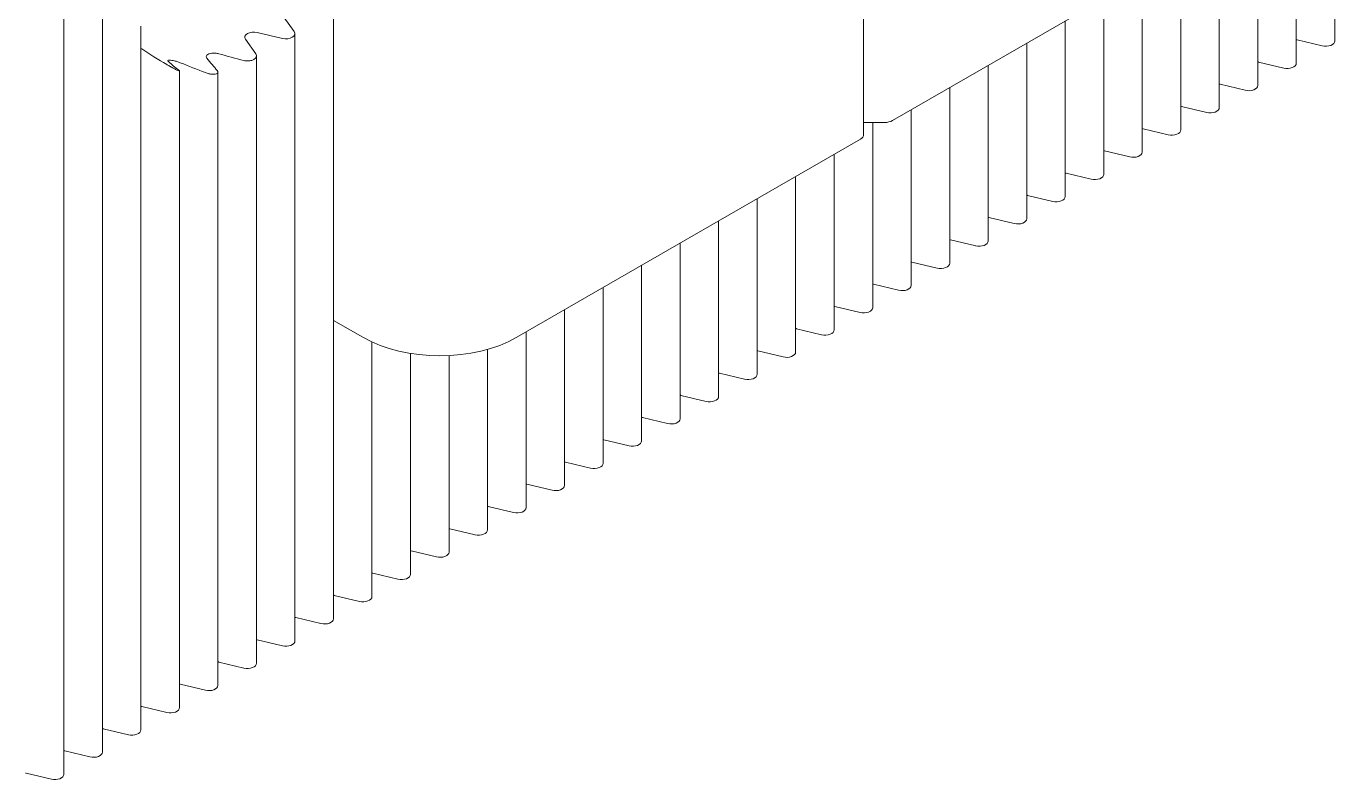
# Model space of a CAD drawing. Extents: x -37 to 4620, y -49 to 348.
# Drawn here: x 1588.5 to 1595.71, y 63.71 to 67.86 of the extents above; entities that cross this region are included whole.
import ezdxf

# ---------------------------------------------------------------- set-up
doc = ezdxf.new("R2010")
doc.units = 0
doc.header["$LTSCALE"] = 5
doc.layers.add('PV-39239', color=7, linetype='CONTINUOUS', lineweight=15)

msp = doc.modelspace()

# ---------------------------------------------------------------- linework, layer by layer
at = {"layer": 'PV-39239', "lineweight": 13, "extrusion": (-6e-16, 0.816497, 0.57735)}
for p, q in [((1588.9237, 80.1919, 729.7111), (1588.9237, 63.862, 729.7111)), ((1588.7116, 80.0695, 729.7111), (1588.7116, 63.7395, 729.7111)), ((1595.7119, 71.1544, 729.7111), (1595.7119, 67.7812, 729.7111)), ((1595.4998, 71.0064, 729.7111), (1595.4998, 67.6587, 729.7111)), ((1595.2877, 68.5344, 729.7111), (1595.2877, 67.5362, 729.7111)), ((1593.2753, 67.3423, 729.7111), (1595.167, 68.4344, 729.7111)), ((1595.0755, 68.3816, 729.7111), (1595.0755, 67.4138, 729.7111)), ((1594.8634, 68.2591, 729.7111), (1594.8634, 67.2913, 729.7111)), ((1593.1164, 67.2648, 729.7111), (1593.1164, 68.1331, 729.7111)), ((1594.6513, 68.1367, 729.7111), (1594.6513, 67.1688, 729.7111)), ((1594.4391, 68.0142, 729.7111), (1594.4391, 67.0463, 729.7111)), ((1589.9235, 67.9131, 729.7111), (1589.9806, 67.833, 729.7111)), ((1590.1965, 67.9445, 729.7111), (1590.1965, 64.5969, 729.7111)), ((1589.1358, 67.863, 729.7111), (1589.1358, 63.9845, 729.7111)), ((1589.9153, 67.7953, 729.7111), (1589.7766, 67.8283, 729.7111)), ((1594.227, 67.8917, 729.7111), (1594.227, 66.9239, 729.7111)), ((1589.7114, 67.7906, 729.7111), (1589.7685, 67.7105, 729.7111)), ((1589.9844, 67.822, 729.7111), (1589.9844, 64.4744, 729.7111)), ((1594.0149, 67.7692, 729.7111), (1594.0149, 66.8014, 729.7111)), ((1595.6429, 67.7545, 729.7111), (1595.5042, 67.7875, 729.7111)), ((1589.7722, 67.6995, 729.7111), (1589.7722, 64.3519, 729.7111)), ((1589.348, 67.6172, 729.7111), (1589.348, 64.107, 729.7111)), ((1593.8027, 67.6468, 729.7111), (1593.8027, 66.6789, 729.7111)), ((1595.4308, 67.632, 729.7111), (1595.2921, 67.665, 729.7111)), ((1589.5601, 67.6096, 729.7111), (1589.5601, 64.2294, 729.7111)), ((1595.2186, 67.5095, 729.7111), (1595.0799, 67.5425, 729.7111)), ((1593.5906, 67.5243, 729.7111), (1593.5906, 66.5564, 729.7111)), ((1593.3785, 67.4018, 729.7111), (1593.3785, 66.434, 729.7111)), ((1595.0065, 67.3871, 729.7111), (1594.8678, 67.42, 729.7111)), ((1593.1164, 67.3321, 729.7111), (1593.2329, 67.3321, 729.7111)), ((1593.1664, 67.3321, 729.7111), (1593.1664, 66.3115, 729.7111)), ((1594.7944, 67.2646, 729.7111), (1594.6557, 67.2976, 729.7111)), ((1591.2072, 66.1482, 729.7111), (1593.0988, 67.2403, 729.7111)), ((1592.9542, 67.1569, 729.7111), (1592.9542, 66.189, 729.7111)), ((1594.5822, 67.1421, 729.7111), (1594.4435, 67.1751, 729.7111)), ((1594.3701, 67.0196, 729.7111), (1594.2314, 67.0526, 729.7111)), ((1592.7421, 67.0344, 729.7111), (1592.7421, 66.0665, 729.7111)), ((1592.53, 66.9119, 729.7111), (1592.53, 65.9441, 729.7111)), ((1594.158, 66.8972, 729.7111), (1594.0193, 66.9301, 729.7111)), ((1592.3178, 66.7894, 729.7111), (1592.3178, 65.8216, 729.7111)), ((1593.9458, 66.7747, 729.7111), (1593.8071, 66.8077, 729.7111)), ((1593.7337, 66.6522, 729.7111), (1593.595, 66.6852, 729.7111)), ((1592.1057, 66.667, 729.7111), (1592.1057, 65.6991, 729.7111)), ((1591.8936, 66.5445, 729.7111), (1591.8936, 65.5766, 729.7111)), ((1593.5216, 66.5298, 729.7111), (1593.3829, 66.5627, 729.7111)), ((1591.6814, 66.422, 729.7111), (1591.6814, 65.4542, 729.7111)), ((1593.3094, 66.4073, 729.7111), (1593.1707, 66.4403, 729.7111)), ((1593.0973, 66.2848, 729.7111), (1592.9586, 66.3178, 729.7111)), ((1591.4693, 66.2995, 729.7111), (1591.4693, 65.3317, 729.7111)), ((1590.1974, 66.2413, 729.7111), (1590.3586, 66.1482, 729.7111)), ((1591.2572, 66.1771, 729.7111), (1591.2572, 65.2092, 729.7111)), ((1592.8852, 66.1623, 729.7111), (1592.7465, 66.1953, 729.7111)), ((1590.4086, 66.1224, 729.7111), (1590.4086, 64.7193, 729.7111)), ((1590.6208, 66.0596, 729.7111), (1590.6208, 64.8418, 729.7111)), ((1590.8329, 66.0479, 729.7111), (1590.8329, 64.9643, 729.7111)), ((1591.045, 66.0815, 729.7111), (1591.045, 65.0868, 729.7111)), ((1592.673, 66.0399, 729.7111), (1592.5343, 66.0728, 729.7111)), ((1592.4609, 65.9174, 729.7111), (1592.3222, 65.9504, 729.7111)), ((1592.2488, 65.7949, 729.7111), (1592.1101, 65.8279, 729.7111)), ((1592.0367, 65.6724, 729.7111), (1591.898, 65.7054, 729.7111)), ((1591.8245, 65.55, 729.7111), (1591.6858, 65.5829, 729.7111)), ((1591.6124, 65.4275, 729.7111), (1591.4737, 65.4605, 729.7111)), ((1591.4003, 65.305, 729.7111), (1591.2616, 65.338, 729.7111)), ((1591.1881, 65.1825, 729.7111), (1591.0494, 65.2155, 729.7111)), ((1590.976, 65.0601, 729.7111), (1590.8373, 65.093, 729.7111)), ((1590.7639, 64.9376, 729.7111), (1590.6252, 64.9706, 729.7111)), ((1590.5517, 64.8151, 729.7111), (1590.413, 64.8481, 729.7111)), ((1590.3396, 64.6926, 729.7111), (1590.2009, 64.7256, 729.7111)), ((1590.1275, 64.5702, 729.7111), (1589.9888, 64.6031, 729.7111)), ((1589.9153, 64.4477, 729.7111), (1589.7766, 64.4807, 729.7111)), ((1589.7032, 64.3252, 729.7111), (1589.5645, 64.3582, 729.7111)), ((1589.4911, 64.2027, 729.7111), (1589.3524, 64.2357, 729.7111)), ((1589.2789, 64.0803, 729.7111), (1589.1402, 64.1132, 729.7111)), ((1589.0668, 63.9578, 729.7111), (1588.9281, 63.9908, 729.7111)), ((1588.8547, 63.8353, 729.7111), (1588.716, 63.8683, 729.7111)), ((1588.6425, 63.7128, 729.7111), (1588.5038, 63.7458, 729.7111))]:
    msp.add_line(p, q, dxfattribs=at)
at = {"layer": 'PV-39239', "lineweight": 13}
for centre, major_axis, ratio, start_param, end_param in [((1589.7576, 67.8016, 729.7111), (-0.05, 0), 0.57735, -1.961403, 0.390607), ((1595.4852, 67.7608, 729.7111), (-0.05, 0), 0.57735, -1.961403, -1.868048), ((1589.305, 68.6753, 729.7111), (-0.8221, 1.4359), 0.239136, -4.097019, -4.0308), ((1588.7959, 68.9692, 729.7111), (-0.8221, 1.4359), 0.239136, -3.732831, -3.653858), ((1595.273, 67.6383, 729.7111), (-0.05, 0), 0.57735, -1.961403, -1.868048), ((1595.0609, 67.5158, 729.7111), (-0.05, 0), 0.57735, -1.961403, -1.868048), ((1594.8488, 67.3934, 729.7111), (-0.05, 0), 0.57735, -1.961403, -1.868048), ((1593.2329, 67.3668, 729.7111), (0.06, 0), 0.57735, -1.570796, -0.785398), ((1593.0564, 67.2648, 729.7111), (0.06, 0), 0.57735, -0.785398, 0), ((1594.6366, 67.2709, 729.7111), (-0.05, 0), 0.57735, -1.961403, -1.868048), ((1594.4245, 67.1484, 729.7111), (-0.05, 0), 0.57735, -1.961403, -1.868048), ((1594.2124, 67.0259, 729.7111), (-0.05, 0), 0.57735, -1.961403, -1.868048), ((1594.0002, 66.9035, 729.7111), (-0.05, 0), 0.57735, -1.961403, -1.868048), ((1593.7881, 66.781, 729.7111), (-0.05, 0), 0.57735, -1.961403, -1.868048), ((1593.576, 66.6585, 729.7111), (-0.05, 0), 0.57735, -1.961403, -1.868048), ((1593.3638, 66.536, 729.7111), (-0.05, 0), 0.57735, -1.961403, -1.868048), ((1593.1517, 66.4136, 729.7111), (-0.05, 0), 0.57735, -1.961403, -1.868048), ((1592.9396, 66.2911, 729.7111), (-0.05, 0), 0.57735, -1.961403, -1.868048), ((1590.2398, 66.2658, 729.7111), (0.06, 0), 0.57735, -2.377921, -2.356194), ((1592.7274, 66.1686, 729.7111), (-0.05, 0), 0.57735, -1.961403, -1.868048), ((1590.7829, 66.3931, 729.7111), (0.6, 0), 0.57735, -2.356194, -0.785398), ((1592.5153, 66.0461, 729.7111), (-0.05, 0), 0.57735, -1.961403, -1.868048), ((1592.3032, 65.9237, 729.7111), (-0.05, 0), 0.57735, -1.961403, -1.868048), ((1592.091, 65.8012, 729.7111), (-0.05, 0), 0.57735, -1.961403, -1.868048), ((1591.8789, 65.6787, 729.7111), (-0.05, 0), 0.57735, -1.961403, -1.868048), ((1591.6668, 65.5562, 729.7111), (-0.05, 0), 0.57735, -1.961403, -1.868048), ((1591.4547, 65.4338, 729.7111), (-0.05, 0), 0.57735, -1.961403, -1.868048), ((1591.2425, 65.3113, 729.7111), (-0.05, 0), 0.57735, -1.961403, -1.868048), ((1591.0304, 65.1888, 729.7111), (-0.05, 0), 0.57735, -1.961403, -1.868048), ((1590.8183, 65.0663, 729.7111), (-0.05, 0), 0.57735, -1.961403, -1.868048), ((1590.6061, 64.9439, 729.7111), (-0.05, 0), 0.57735, -1.961403, -1.868048), ((1590.394, 64.8214, 729.7111), (-0.05, 0), 0.57735, -1.961403, -1.868048), ((1590.1819, 64.6989, 729.7111), (-0.05, 0), 0.57735, -1.961403, -1.868048), ((1589.9697, 64.5764, 729.7111), (-0.05, 0), 0.57735, -1.961403, -1.868048), ((1589.7576, 64.454, 729.7111), (-0.05, 0), 0.57735, -1.961403, -1.868048), ((1589.5455, 64.3315, 729.7111), (-0.05, 0), 0.57735, -1.961403, -1.868048), ((1589.3333, 64.209, 729.7111), (-0.05, 0), 0.57735, -1.961403, -1.868048), ((1589.1212, 64.0865, 729.7111), (-0.05, 0), 0.57735, -1.961403, -1.868048), ((1588.9091, 63.9641, 729.7111), (-0.05, 0), 0.57735, -1.961403, -1.868048), ((1588.6969, 63.8416, 729.7111), (-0.05, 0), 0.57735, -1.961403, -1.868048), ((1588.4848, 63.7191, 729.7111), (-0.05, 0), 0.57735, -1.961403, -1.868048)]:
    msp.add_ellipse(centre, major_axis=major_axis, ratio=ratio, start_param=start_param, end_param=end_param, dxfattribs=at)
at = {"layer": 'PV-39239', "lineweight": 13, "extrusion": (-1e-16, -1e-16, -1)}
for centre, start_param in [((1589.9344, 67.822, 729.7111), -0.390607), ((1595.6619, 67.7812, 729.7111), 0), ((1595.4498, 67.6587, 729.7111), 0), ((1595.2377, 67.5362, 729.7111), 0), ((1595.0255, 67.4138, 729.7111), 0), ((1594.8134, 67.2913, 729.7111), 0)]:
    msp.add_ellipse(centre, major_axis=(0.05, 0), ratio=0.57735, start_param=start_param, end_param=1.961403, dxfattribs=at)
at = {"layer": 'PV-39239', "lineweight": 13, "extrusion": (-3e-16, -2e-16, -1)}
for centre, start_param, end_param in [((1590.8324, 67.7934, 729.7111), -0.854903, -0.757803), ((1589.8142, 68.3813, 729.7111), -1.604449, -1.540111)]:
    msp.add_ellipse(centre, major_axis=(-2.1559, 0.5749), ratio=0.319372, start_param=start_param, end_param=end_param, dxfattribs=at)
at = {"layer": 'PV-39239', "lineweight": 13, "extrusion": (0, 1e-16, -1)}
msp.add_ellipse((1589.7222, 67.6995, 729.7111), major_axis=(0.05, 0), ratio=0.57735, start_param=-0.390607, end_param=0.785398, dxfattribs=at)
at = {"layer": 'PV-39239', "lineweight": 13, "extrusion": (-4e-16, -3e-16, -1)}
msp.add_ellipse((1590.3233, 68.0874, 729.7111), major_axis=(-2.1559, 0.5749), ratio=0.319372, start_param=-1.260962, end_param=-1.190423, dxfattribs=at)
at = {"layer": 'PV-39239', "lineweight": 13, "extrusion": (-2e-16, 2e-16, -1)}
msp.add_ellipse((1594.6013, 67.1688, 729.7111), major_axis=(0.05, 0), ratio=0.57735, start_param=0, end_param=1.961403, dxfattribs=at)
at = {"layer": 'PV-39239', "lineweight": 13, "extrusion": (-1e-16, 1e-16, -1)}
for centre in [(1594.3891, 67.0463, 729.7111), (1594.177, 66.9239, 729.7111), (1593.9649, 66.8014, 729.7111), (1593.7527, 66.6789, 729.7111), (1593.5406, 66.5564, 729.7111), (1593.3285, 66.434, 729.7111), (1593.1164, 66.3115, 729.7111), (1592.6921, 66.0665, 729.7111), (1592.48, 65.9441, 729.7111), (1592.2678, 65.8216, 729.7111), (1592.0557, 65.6991, 729.7111), (1591.8436, 65.5766, 729.7111), (1591.6314, 65.4542, 729.7111), (1591.4193, 65.3317, 729.7111), (1591.2072, 65.2092, 729.7111), (1590.995, 65.0868, 729.7111), (1590.7829, 64.9643, 729.7111), (1590.5708, 64.8418, 729.7111), (1590.3586, 64.7193, 729.7111), (1590.1465, 64.5969, 729.7111), (1589.7222, 64.3519, 729.7111), (1589.5101, 64.2294, 729.7111), (1589.298, 64.107, 729.7111), (1588.8737, 63.862, 729.7111), (1588.6616, 63.7395, 729.7111)]:
    msp.add_ellipse(centre, major_axis=(0.05, 0), ratio=0.57735, start_param=0, end_param=1.961403, dxfattribs=at)
at = {"layer": 'PV-39239', "lineweight": 13, "extrusion": (-2e-16, -1e-16, -1)}
for centre in [(1592.9042, 66.189, 729.7111), (1589.9344, 64.4744, 729.7111), (1589.0858, 63.9845, 729.7111)]:
    msp.add_ellipse(centre, major_axis=(0.05, 0), ratio=0.57735, start_param=0, end_param=1.961403, dxfattribs=at)
at = {"layer": 'PV-39239', "lineweight": 13}
msp.add_open_spline([(1589.1402, 67.7378, 729.7111), (1589.1388, 67.7387, 729.7111), (1589.1373, 67.7397, 729.7111), (1589.1358, 67.7407, 729.7111)], degree=3, dxfattribs=at)
for points, knots in [([(1589.5645, 67.7107, 729.7111), (1589.5584, 67.7124, 729.7111), (1589.5518, 67.7135, 729.7111), (1589.5392, 67.7144, 729.7111), (1589.5325, 67.7143, 729.7111), (1589.5202, 67.7129, 729.7111), (1589.5145, 67.7115, 729.7111), (1589.5057, 67.7081, 729.7111), (1589.5018, 67.7059, 729.7111), (1589.4967, 67.7007, 729.7111), (1589.4955, 67.6978, 729.7111), (1589.4955, 67.692, 729.7111), (1589.4967, 67.6889, 729.7111), (1589.4992, 67.6858, 729.7111)], [0.0947107, 0.0947107, 0.0947107, 0.0947107, 0.1881779, 0.1881779, 0.2834269, 0.2834269, 0.3786758, 0.3786758, 0.4741638, 0.4741638, 0.5696517, 0.5696517, 0.6640346, 0.6640346, 0.6640346, 0.6640346]), ([(1589.3442, 67.6212, 729.7111), (1589.3465, 67.6195, 729.7111), (1589.3476, 67.6182, 729.7111), (1589.3483, 67.6165, 729.7111), (1589.347, 67.6163, 729.7111), (1589.3417, 67.6177, 729.7111), (1589.3377, 67.6193, 729.7111), (1589.329, 67.6233, 729.7111), (1589.3236, 67.626, 729.7111), (1589.3114, 67.6325, 729.7111), (1589.3047, 67.6363, 729.7111), (1589.2923, 67.6434, 729.7111), (1589.2859, 67.6471, 729.7111), (1589.2795, 67.6509, 729.7111), (1589.2792, 67.6511, 729.7111), (1589.2789, 67.6512, 729.7111)], [0.0968051, 0.0968051, 0.0968051, 0.0968051, 0.1854227, 0.1854227, 0.3108328, 0.3108328, 0.4362428, 0.4362428, 0.5589275, 0.5589275, 0.6816123, 0.6816123, 0.7853788, 0.7853788, 0.7897125, 0.7897125, 0.7897125, 0.7897125]), ([(1589.3524, 67.6615, 729.7111), (1589.3465, 67.6639, 729.7111), (1589.3403, 67.666, 729.7111), (1589.3278, 67.6699, 729.7111), (1589.3207, 67.6717, 729.7111), (1589.308, 67.6743, 729.7111), (1589.3024, 67.6751, 729.7111), (1589.2934, 67.6759, 729.7111), (1589.2895, 67.6759, 729.7111), (1589.2844, 67.6749, 729.7111), (1589.2831, 67.6738, 729.7111), (1589.2835, 67.6711, 729.7111), (1589.2847, 67.6694, 729.7111), (1589.2871, 67.6674, 729.7111)], [0.0955577, 0.0955577, 0.0955577, 0.0955577, 0.1867799, 0.1867799, 0.2948945, 0.2948945, 0.4030091, 0.4030091, 0.5143429, 0.5143429, 0.6256767, 0.6256767, 0.7170438, 0.7170438, 0.7170438, 0.7170438]), ([(1589.5563, 67.6179, 729.7111), (1589.5588, 67.615, 729.7111), (1589.56, 67.6122, 729.7111), (1589.5602, 67.6071, 729.7111), (1589.5589, 67.6047, 729.7111), (1589.5538, 67.6008, 729.7111), (1589.5499, 67.5994, 729.7111), (1589.541, 67.5979, 729.7111), (1589.5355, 67.5977, 729.7111), (1589.5232, 67.5986, 729.7111), (1589.5165, 67.5996, 729.7111), (1589.504, 67.6025, 729.7111), (1589.4973, 67.6045, 729.7111), (1589.4911, 67.6069, 729.7111), (1589.4911, 67.6069, 729.7111), (1589.4911, 67.6069, 729.7111)], [0.0949698, 0.0949698, 0.0949698, 0.0949698, 0.1876644, 0.1876644, 0.287092, 0.287092, 0.3865197, 0.3865197, 0.4858088, 0.4858088, 0.5850978, 0.5850978, 0.6808987, 0.6808987, 0.6812694, 0.6812694, 0.6812694, 0.6812694]), ([(1589.7576, 67.6791, 729.7111), (1589.7532, 67.6766, 729.7111), (1589.7475, 67.6744, 729.7111), (1589.7352, 67.6717, 729.7111), (1589.7285, 67.6711, 729.7111), (1589.716, 67.6714, 729.7111), (1589.7093, 67.6722, 729.7111), (1589.7032, 67.6738, 729.7111)], [0.3767699, 0.3767699, 0.3767699, 0.3767699, 0.4709624, 0.4709624, 0.5651548, 0.5651548, 0.6588638, 0.6588638, 0.6588638, 0.6588638])]:
    msp.add_open_spline(points, degree=3, knots=knots, dxfattribs=at)

doc.saveas('drawing.dxf')
